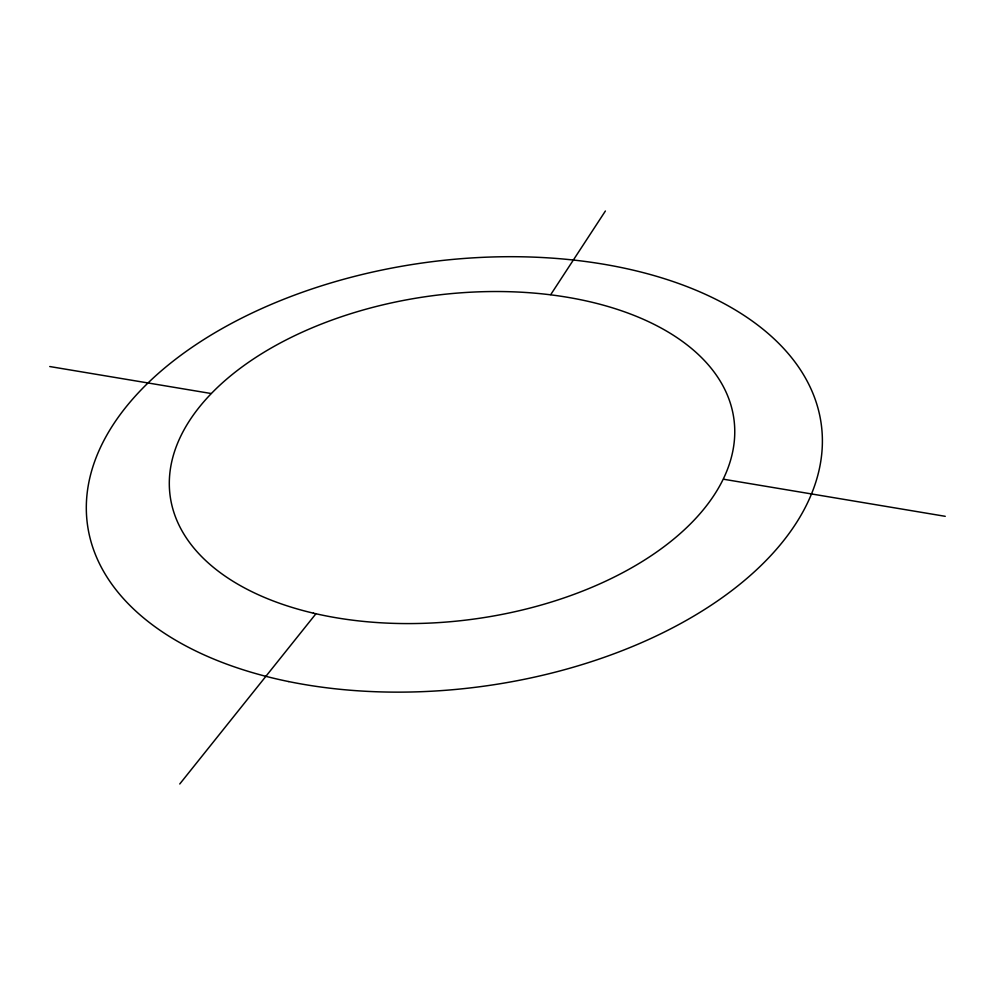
<?xml version="1.0" encoding="UTF-8"?>
<svg xmlns="http://www.w3.org/2000/svg" width="995" height="995" viewBox="0 0 995 995"><rect width="100%" height="100%" fill="white"/><g stroke="black" fill="none" stroke-linecap="round" stroke-linejoin="round"><path stroke-width="1.49" d="M550.745 294.607L605.395 211.015M179.759 783.985L315.664 614.102M49.75 366.533L210.94 393.485M723.713 479.254L945.25 516.318M288.761 681.587A370.327 213.825 -7.8 0 0 821.795 428.833A370.327 213.825 -7.8 0 0 252.506 312.828A370.327 213.825 -7.8 0 0 288.761 681.587M313.413 613.169A284.483 162.981 -7.8 0 0 734.745 429.865A284.483 162.981 -7.8 0 0 307.965 329.619A284.483 162.981 -7.8 0 0 313.413 613.169"/></g></svg>
